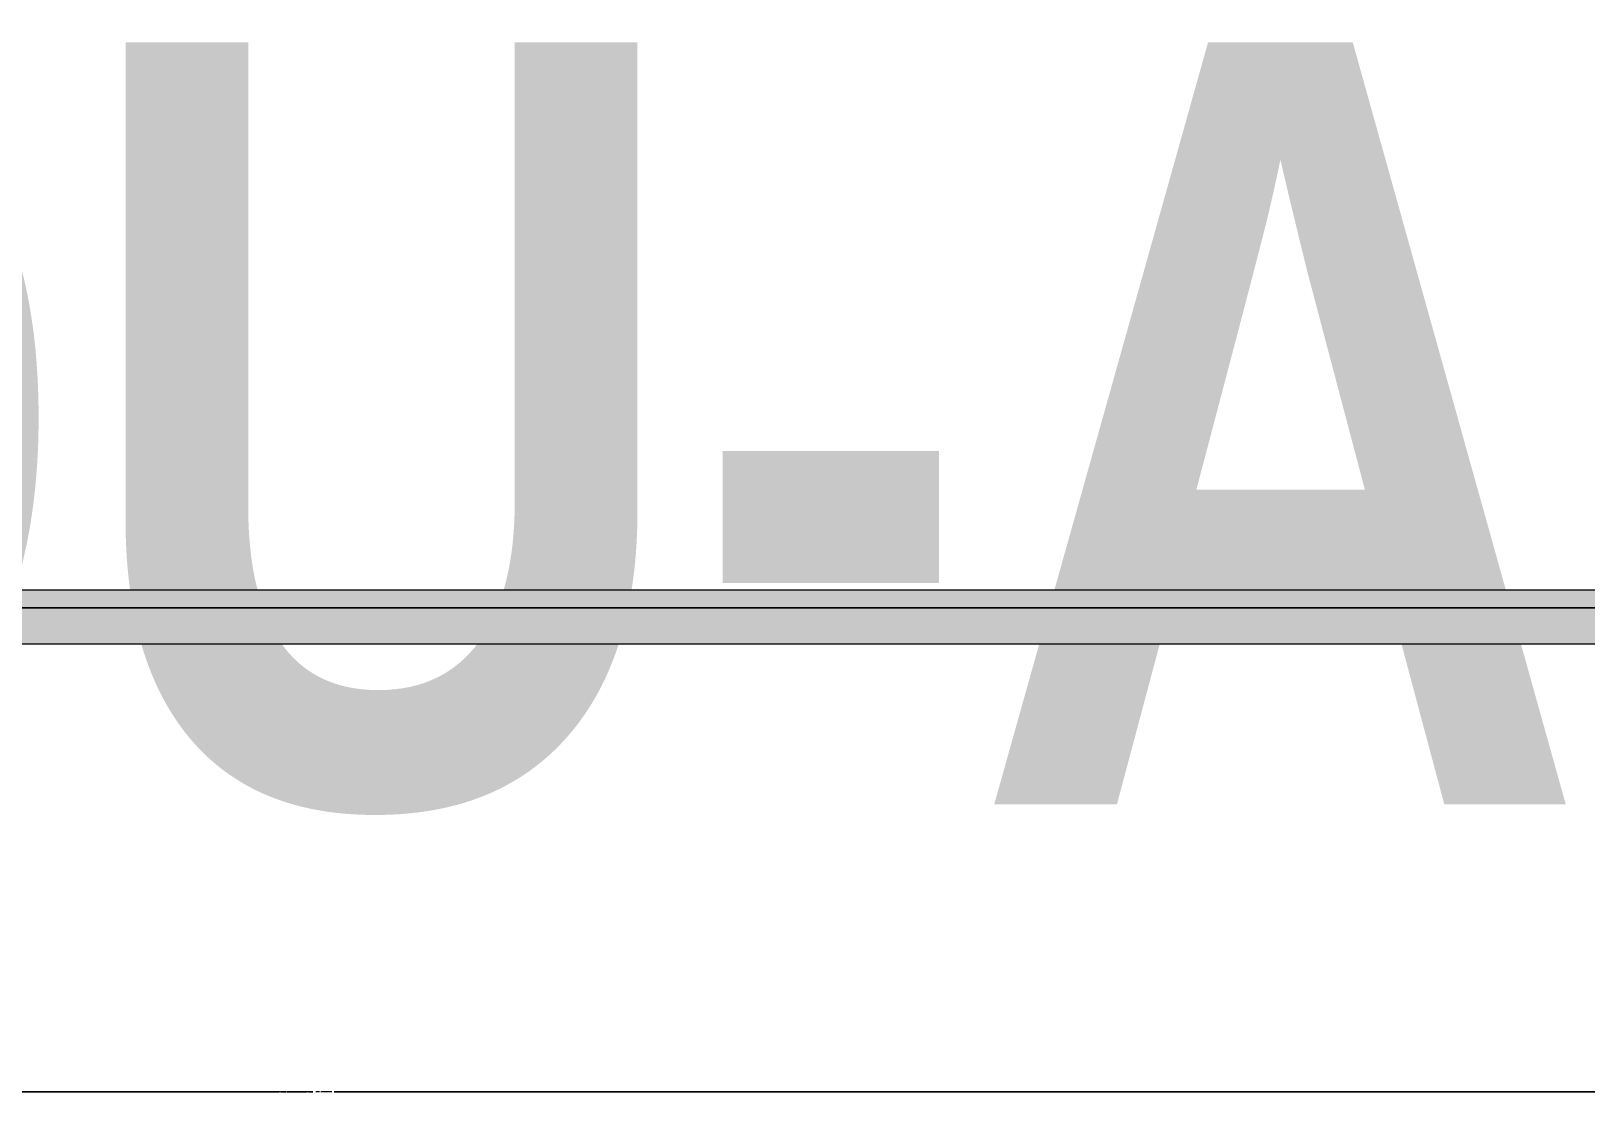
# Model space of a CAD drawing. Header units: millimetres. Extents: x -22227 to 20164, y 15335 to 61747.
# Drawn here: x -6605 to -5738, y 58167 to 58759 of the extents above; entities that cross this region are included whole.
import ezdxf

# ---------------------------------------------------------------- set-up
doc = ezdxf.new("R2010")
doc.units = ezdxf.units.MM
doc.linetypes.add('Grid Line', pattern=[22.225, 12.7, -3.175, 3.175, -3.175])
doc.layers.add('A-FLOR', color=7, linetype='Continuous', lineweight=9, true_color=0x007f00)
for name, color, linetype, lineweight in [('A-WALL', 7, 'Continuous', 9), ('A-WALL-PATT', 7, 'Continuous', 9), ('G-ANNO-TEXT', 7, 'Continuous', 9), ('S-GRID', 7, 'Continuous', 9)]:
    doc.layers.add(name, color=color, linetype=linetype, lineweight=lineweight)
doc.styles.add('Arial_B', font='arialbd.ttf', dxfattribs={"width": 0.8, "height": 425})

# ---------------------------------------------------------------- blocks, each defined once
blk = doc.blocks.new('AK-SGS-M3-A_rvt-1-MẶT BẰNG BỐ TRÍ THIẾT BỊ')
at = {"layer": 'A-WALL-PATT', "true_color": 0xeaeaea, "transparency": 33554534}
h = blk.add_hatch(color=254, dxfattribs=at)
h.paths.add_polyline_path([(-17584.14, 58416.94), (-17584.14, 58446.94), (-20048.59, 58446.94), (-20048.59, 58416.94), (-17746.52, 58416.94)])
h.paths.add_polyline_path([(-16663.14, 58416.94), (-16584.24, 58416.94), (-16584.24, 58446.94), (-16663.14, 58446.94)])
h.paths.add_polyline_path([(-13117.41, 58416.94), (-9809.14, 58416.94), (-9809.14, 58446.94), (-14663.34, 58446.94), (-14663.34, 58416.94), (-14274.68, 58416.94)])
h.paths.add_polyline_path([(-15663.24, 58416.94), (-15584.34, 58416.94), (-15584.34, 58446.94), (-15663.24, 58446.94)])
h.paths.add_polyline_path([(-8809.24, 58416.94), (-8809.24, 58446.94), (-8888.14, 58446.94), (-8888.14, 58416.94)])
h.paths.add_polyline_path([(-5016.47, 58416.94), (5590.86, 58416.94), (5590.86, 58446.94), (-6888.34, 58446.94), (-6888.34, 58416.94), (-6173.74, 58416.94)])
h.paths.add_polyline_path([(-7888.24, 58416.94), (-7809.34, 58416.94), (-7809.34, 58446.94), (-7888.24, 58446.94)])
h.paths.add_polyline_path([(8511.66, 58416.94), (13291.16, 58416.94), (13291.16, 58446.94), (8511.66, 58446.94)])
h.paths.add_polyline_path([(6556.31, 58416.94), (6590.76, 58416.94), (6590.76, 58446.94), (6511.86, 58446.94), (6511.86, 58416.94)])
h.paths.add_polyline_path([(7590.66, 58416.94), (7590.66, 58446.94), (7511.76, 58446.94), (7511.76, 58416.94), (7568.92, 58416.94)])
h.paths.add_polyline_path([(15235.88, 58416.94), (15290.96, 58416.94), (15290.96, 58446.94), (15212.06, 58446.94), (15212.06, 58416.94)])
h.paths.add_polyline_path([(14212.16, 58416.94), (14291.06, 58416.94), (14291.06, 58446.94), (14212.16, 58446.94)])
at = {"layer": 'A-WALL', "color": 253, "true_color": 0xaaaaaa}
for p, q in [((5590.86, 58446.94), (-6888.34, 58446.94)), ((-6888.34, 58416.94), (5590.86, 58416.94)), ((-6482.19, 58166.94), (-19596.09, 58166.94)), ((-5036.09, 58166.94), (-6436.09, 58166.94))]:
    blk.add_line(p, q, dxfattribs=at)
at = {"layer": 'A-WALL', "color": 9, "true_color": 0xc3c3c3}
for p, q in [((5590.86, 58446.94), (-6888.34, 58446.94)), ((-6888.34, 58436.94), (5590.86, 58436.94)), ((-6888.34, 58416.94), (5590.86, 58416.94))]:
    blk.add_line(p, q, dxfattribs=at)
at = {"layer": 'A-WALL', "color": 254, "true_color": 0xd8d8d8}
blk.add_line((5590.86, 58436.94), (-6888.34, 58436.94), dxfattribs=at)
at = {"layer": 'A-WALL', "color": 254, "true_color": 0xe0e0e0}
for p, q in [((-6482.19, 58166.94), (-13117.41, 58166.94)), ((-6447.92, 58166.94), (-6451.48, 58166.94)), ((-6444.18, 58166.94), (-6446.35, 58166.94)), ((-5036.09, 58166.94), (-6436.09, 58166.94))]:
    blk.add_line(p, q, dxfattribs=at)
at = {"layer": 'A-WALL', "color": 254, "true_color": 0xd6d6d6}
for p, q in [((-6463.06, 58166.94), (-6482.09, 58166.94)), ((-6451.48, 58166.94), (-6462.67, 58166.94)), ((-6437.27, 58166.94), (-6443.48, 58166.94))]:
    blk.add_line(p, q, dxfattribs=at)
at = {"layer": 'A-WALL', "color": 7, "true_color": 0xededed}
blk.add_line((-6466.79, 58166.94), (-6482.09, 58166.94), dxfattribs=at)
at = {"layer": 'A-WALL', "color": 7, "true_color": 0xf1f1f1}
for p, q in [((-6463.06, 58166.94), (-6465.79, 58166.94)), ((-6451.48, 58166.94), (-6462.67, 58166.94))]:
    blk.add_line(p, q, dxfattribs=at)
at = {"layer": 'A-WALL', "color": 7, "true_color": 0xf4f4f4}
blk.add_line((-6447.92, 58166.94), (-6450.27, 58166.94), dxfattribs=at)
blk = doc.blocks.new('AK-SGS-M3-Hrvt_rvt-1-MẶT BẰNG BỐ TRÍ THIẾT BỊ')
at = {"layer": 'A-FLOR', "color": 7, "true_color": 0xecf5ec}
for p, q in [((-13117.41, 58166.94), (-6482.19, 58166.94)), ((-6436.09, 58166.94), (-5036.09, 58166.94))]:
    blk.add_line(p, q, dxfattribs=at)
at = {"layer": 'A-FLOR', "color": 254, "true_color": 0xe0efe0}
for p, q in [((-6482.19, 58166.94), (-13117.41, 58166.94)), ((-5036.09, 58166.94), (-6436.09, 58166.94))]:
    blk.add_line(p, q, dxfattribs=at)
at = {"layer": 'A-FLOR', "color": 7, "true_color": 0xf4f5f4}
blk.add_line((-6482.09, 58166.94), (-6466.79, 58166.94), dxfattribs=at)
at = {"layer": 'A-FLOR', "color": 7, "true_color": 0xedefed}
blk.add_line((-6466.79, 58166.94), (-6482.09, 58166.94), dxfattribs=at)
at = {"layer": 'A-FLOR', "color": 7, "true_color": 0xf6f7f6}
for p, q in [((-6465.79, 58166.94), (-6463.06, 58166.94)), ((-6462.67, 58166.94), (-6451.48, 58166.94))]:
    blk.add_line(p, q, dxfattribs=at)
at = {"layer": 'A-FLOR', "color": 7, "true_color": 0xf1f3f1}
for p, q in [((-6463.06, 58166.94), (-6465.79, 58166.94)), ((-6451.48, 58166.94), (-6462.67, 58166.94))]:
    blk.add_line(p, q, dxfattribs=at)
at = {"layer": 'A-FLOR', "color": 7, "true_color": 0xf8f8f8}
blk.add_line((-6450.27, 58166.94), (-6447.92, 58166.94), dxfattribs=at)
at = {"layer": 'A-FLOR', "color": 7, "true_color": 0xf4f4f4}
blk.add_line((-6447.92, 58166.94), (-6450.27, 58166.94), dxfattribs=at)

msp = doc.modelspace()

# ---------------------------------------------------------------- linework, layer by layer
at = {"layer": 'S-GRID', "linetype": 'Grid Line'}
msp.add_line((14912.11, 58436.94), (-21036.62, 58436.94), dxfattribs=at)

# ---------------------------------------------------------------- block references
at = {"lineweight": 5}
for name in ['AK-SGS-M3-Hrvt_rvt-1-MẶT BẰNG BỐ TRÍ THIẾT BỊ', 'AK-SGS-M3-A_rvt-1-MẶT BẰNG BỐ TRÍ THIẾT BỊ']:
    msp.add_blockref(name, (0, 0), dxfattribs=at)

# ---------------------------------------------------------------- texts
at = {"layer": 'G-ANNO-TEXT', "color": 1, "true_color": 0xff0000, "insert": (-8137.38, 58752.48), "char_height": 425, "width": 4207.3368, "attachment_point": 1, "line_spacing_factor": 0.936439, "style": 'Arial_B'}
msp.add_mtext('\\pxt4.064,8.128,12.192,16.256,20.32,24.384,28.448,32.512,36.576,40.64,44.704,48.768,52.832,56.896,60.96,65.024,69.088,73.152,77.216,81.28,85.344,89.408,93.472,97.536,101.6,105.664,109.728,113.792,117.856,121.92,125.984,130.048;{HN-ODU-AHU-1.02}', dxfattribs=at)

doc.saveas('drawing.dxf')
